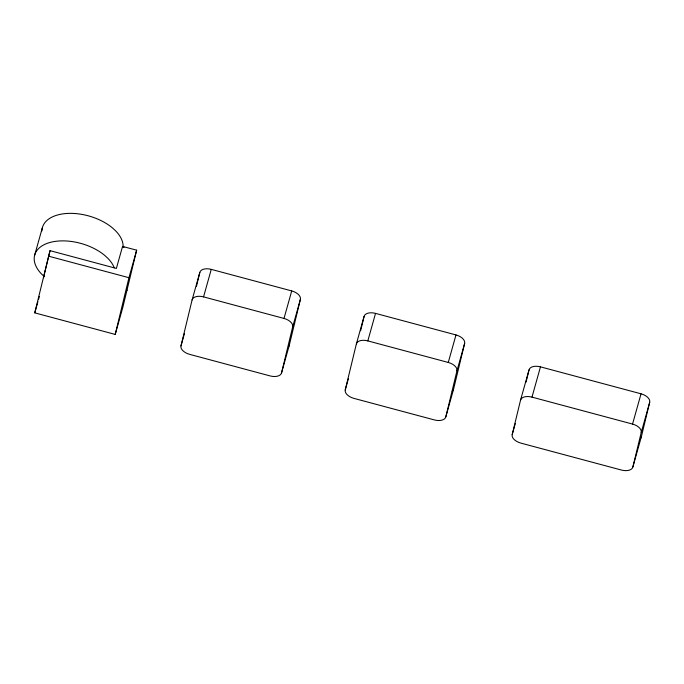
<?xml version="1.0" encoding="UTF-8"?>
<svg xmlns="http://www.w3.org/2000/svg" width="684" height="684" viewBox="0 0 684 684"><rect width="100%" height="100%" fill="white"/><g stroke="black" fill="none" stroke-linecap="round" stroke-linejoin="round"><path stroke-width="1.03" d="M34.764 312.862L50.026 250.652L116.383 268.427L122.556 246.42L136.655 250.19L122.94 306.902L115.22 334.416L34.764 312.862L37.911 301.653M50.026 250.652L43.477 277.721L44.041 275.72M115.22 334.416L128.943 277.713L136.655 250.19M180.978 345.916L192.101 299.934L199.822 272.42A10.414 5.908 15.7 0 1 211.262 269.368L291.717 290.922A10.414 5.908 15.7 0 1 300.387 299.37L289.264 345.343L281.551 372.865A10.414 5.908 15.7 0 1 270.103 375.918L189.648 354.355A10.414 5.908 15.7 0 1 180.978 345.916L184.406 333.689M196.436 286.416L199.822 272.42M281.551 372.865L292.675 326.884L300.387 299.37M345.24 389.931L356.364 343.949L364.085 316.435A10.414 5.908 15.7 0 1 375.533 313.383L455.989 334.938A10.414 5.908 15.7 0 1 464.65 343.377L453.526 389.358L445.814 416.872A10.414 5.908 15.7 0 1 434.366 419.925L353.91 398.37A10.414 5.908 15.7 0 1 345.24 389.931L348.387 378.722M360.622 330.74L364.085 316.435M445.814 416.872L456.938 370.899L464.65 343.377M512.188 434.656L520.533 400.174L529.023 369.907A10.414 5.908 15.7 0 1 540.471 366.855L641.036 393.804A10.414 5.908 15.7 0 1 649.706 402.243L641.361 436.725L632.871 466.992A10.414 5.908 15.7 0 1 621.423 470.045L520.857 443.104A10.414 5.908 15.7 0 1 512.188 434.656L515.3 423.558M526.073 382.082L529.023 369.907M632.871 466.992L641.216 432.51L649.706 402.243M34.576 255.483L42.297 227.969M38.484 299.609L39.339 296.557M126.865 290.589L127.019 290.042M192.101 299.934A10.414 5.908 15.7 0 1 203.55 296.882L211.262 269.368M292.675 326.884A10.414 5.908 15.7 0 0 284.005 318.445L291.717 290.922M294.488 323.677L294.642 323.122M356.364 343.949A10.414 5.908 15.7 0 1 367.812 340.897L375.533 313.383M456.938 370.899A10.414 5.908 15.7 0 0 448.268 362.452L455.989 334.938M520.533 400.174A10.414 5.908 15.7 0 1 531.981 397.122L540.471 366.855M641.216 432.51A10.414 5.908 15.7 0 0 632.546 424.071L641.036 393.804M203.55 296.882L284.005 318.445M367.812 340.897L448.268 362.452M48.487 256.149L128.943 277.713M531.981 397.122L632.546 424.071M44.28 276.55L41.673 274.147A41.656 23.641 15.7 0 1 49.291 242.666A41.656 23.641 15.7 0 1 104.737 255.423L107.944 258.381A41.656 23.641 15.7 0 1 114.262 267.82M641.361 436.725A10.414 5.908 15.7 0 1 640.66 438.128M41.912 230.936A41.656 23.641 15.7 0 1 68.015 213.408A41.656 23.641 15.7 0 1 112.45 227.909L115.656 230.867A41.656 23.641 15.7 0 1 123.129 246.565M122.701 246.36A3.471 1.966 15.7 0 1 124.078 247.257M122.624 246.633A3.471 1.966 15.7 0 1 123.385 247.044M289.264 345.343A10.414 5.908 15.7 0 1 288.562 346.745M453.526 389.358A10.414 5.908 15.7 0 1 452.235 391.351"/></g></svg>
